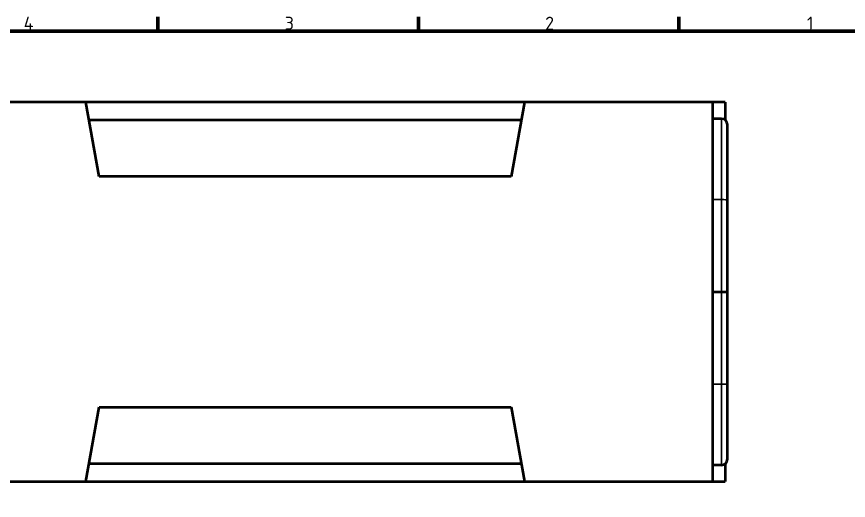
# Model space of a CAD drawing. Header units: millimetres. Extents: x 0 to 3089, y -40 to 1485.
# Drawn here: x 1482 to 2041, y 1120 to 1445 of the extents above; entities that cross this region are included whole.
import ezdxf

# ---------------------------------------------------------------- set-up
doc = ezdxf.new("R2010")
doc.units = ezdxf.units.MM
doc.header["$LTSCALE"] = 2.5
for name, color, linetype, lineweight in [('Rahmen (ISO)', 7, 'Continuous', 70), ('Sichtbar (ISO)', 7, 'Continuous', 50), ('Sichtbar schmal (ISO)', 7, 'Continuous', 35)]:
    doc.layers.add(name, color=color, linetype=linetype, lineweight=lineweight)
doc.styles.add('Notiztext (DIN)', font='isocpeur.ttf')

# ---------------------------------------------------------------- blocks, each defined once
blk = doc.blocks.new('Ränder Standardrahmen')
at = {"layer": 'Rahmen (ISO)'}
for p, q in [((630.75, 574), (630.75, 577.9)), ((700.83, 574), (700.83, 577.9)), ((770.92, 574), (770.92, 577.9))]:
    blk.add_line(p, q, dxfattribs=at)
at = {"layer": 'Rahmen (ISO)', "flags": 128}
blk.add_lwpolyline([(20, 20), (20, 574), (821, 574), (821, 20), (20, 20)], dxfattribs=at)
at = {"layer": 'Rahmen (ISO)', "char_height": 3.5, "attachment_point": 7, "style": 'Notiztext (DIN)'}
for s, insert in [('4', (594.61, 574.4)), ('3', (664.87, 574.4)), ('2', (734.95, 574.4)), ('1', (805.38, 574.4))]:
    blk.add_mtext(s, dxfattribs=dict(at, insert=insert))

msp = doc.modelspace()

# ---------------------------------------------------------------- linework, layer by layer
at = {"layer": 'Sichtbar (ISO)'}
for p, q in [((1958.367, 1387.277), (950.367, 1387.277)), ((1537.183, 1337.277), (1528.367, 1387.277)), ((1823.367, 1387.277), (1814.55, 1337.277)), ((1950.117, 1132.277), (1950.117, 1387.277)), ((1958.367, 1387.277), (1958.367, 1375.401)), ((1821.251, 1375.277), (1530.483, 1375.277)), ((1956.054, 1376.152), (1950.117, 1376.152)), ((1959.992, 1147.339), (1959.992, 1372.214)), ((1814.55, 1337.277), (1537.183, 1337.277)), ((1950.117, 1259.777), (1959.992, 1259.777)), ((1528.367, 1132.277), (1537.183, 1182.277)), ((1537.183, 1182.277), (1814.55, 1182.277)), ((1814.55, 1182.277), (1823.367, 1132.277)), ((1821.251, 1144.277), (1530.483, 1144.277)), ((1956.054, 1143.402), (1950.117, 1143.402)), ((1958.367, 1144.152), (1958.367, 1132.277)), ((950.367, 1132.277), (1958.367, 1132.277))]:
    msp.add_line(p, q, dxfattribs=at)
for centre, start, end in [((1956.054, 1372.214), 0, 90), ((1956.054, 1147.339), 270, 0)]:
    msp.add_arc(centre, 3.937, start, end, dxfattribs=at)
at = {"layer": 'Sichtbar schmal (ISO)'}
for p, q in [((1956.054, 1143.402), (1956.054, 1376.152)), ((1956.054, 1321.873), (1950.117, 1321.873)), ((1956.054, 1197.681), (1950.117, 1197.681))]:
    msp.add_line(p, q, dxfattribs=at)
for centre, start_param, end_param in [((1956.054, 1321.155), 0, 1.5707963), ((1956.054, 1198.399), 4.712389, 6.2831853)]:
    msp.add_ellipse(centre, major_axis=(3.937, 0), ratio=0.1822355, start_param=start_param, end_param=end_param, dxfattribs=at)

# ---------------------------------------------------------------- block references
at = {"xscale": 2.5, "yscale": 2.5, "zscale": 2.5}
msp.add_blockref('Ränder Standardrahmen', (0, 0), dxfattribs=at)

doc.saveas('drawing.dxf')
